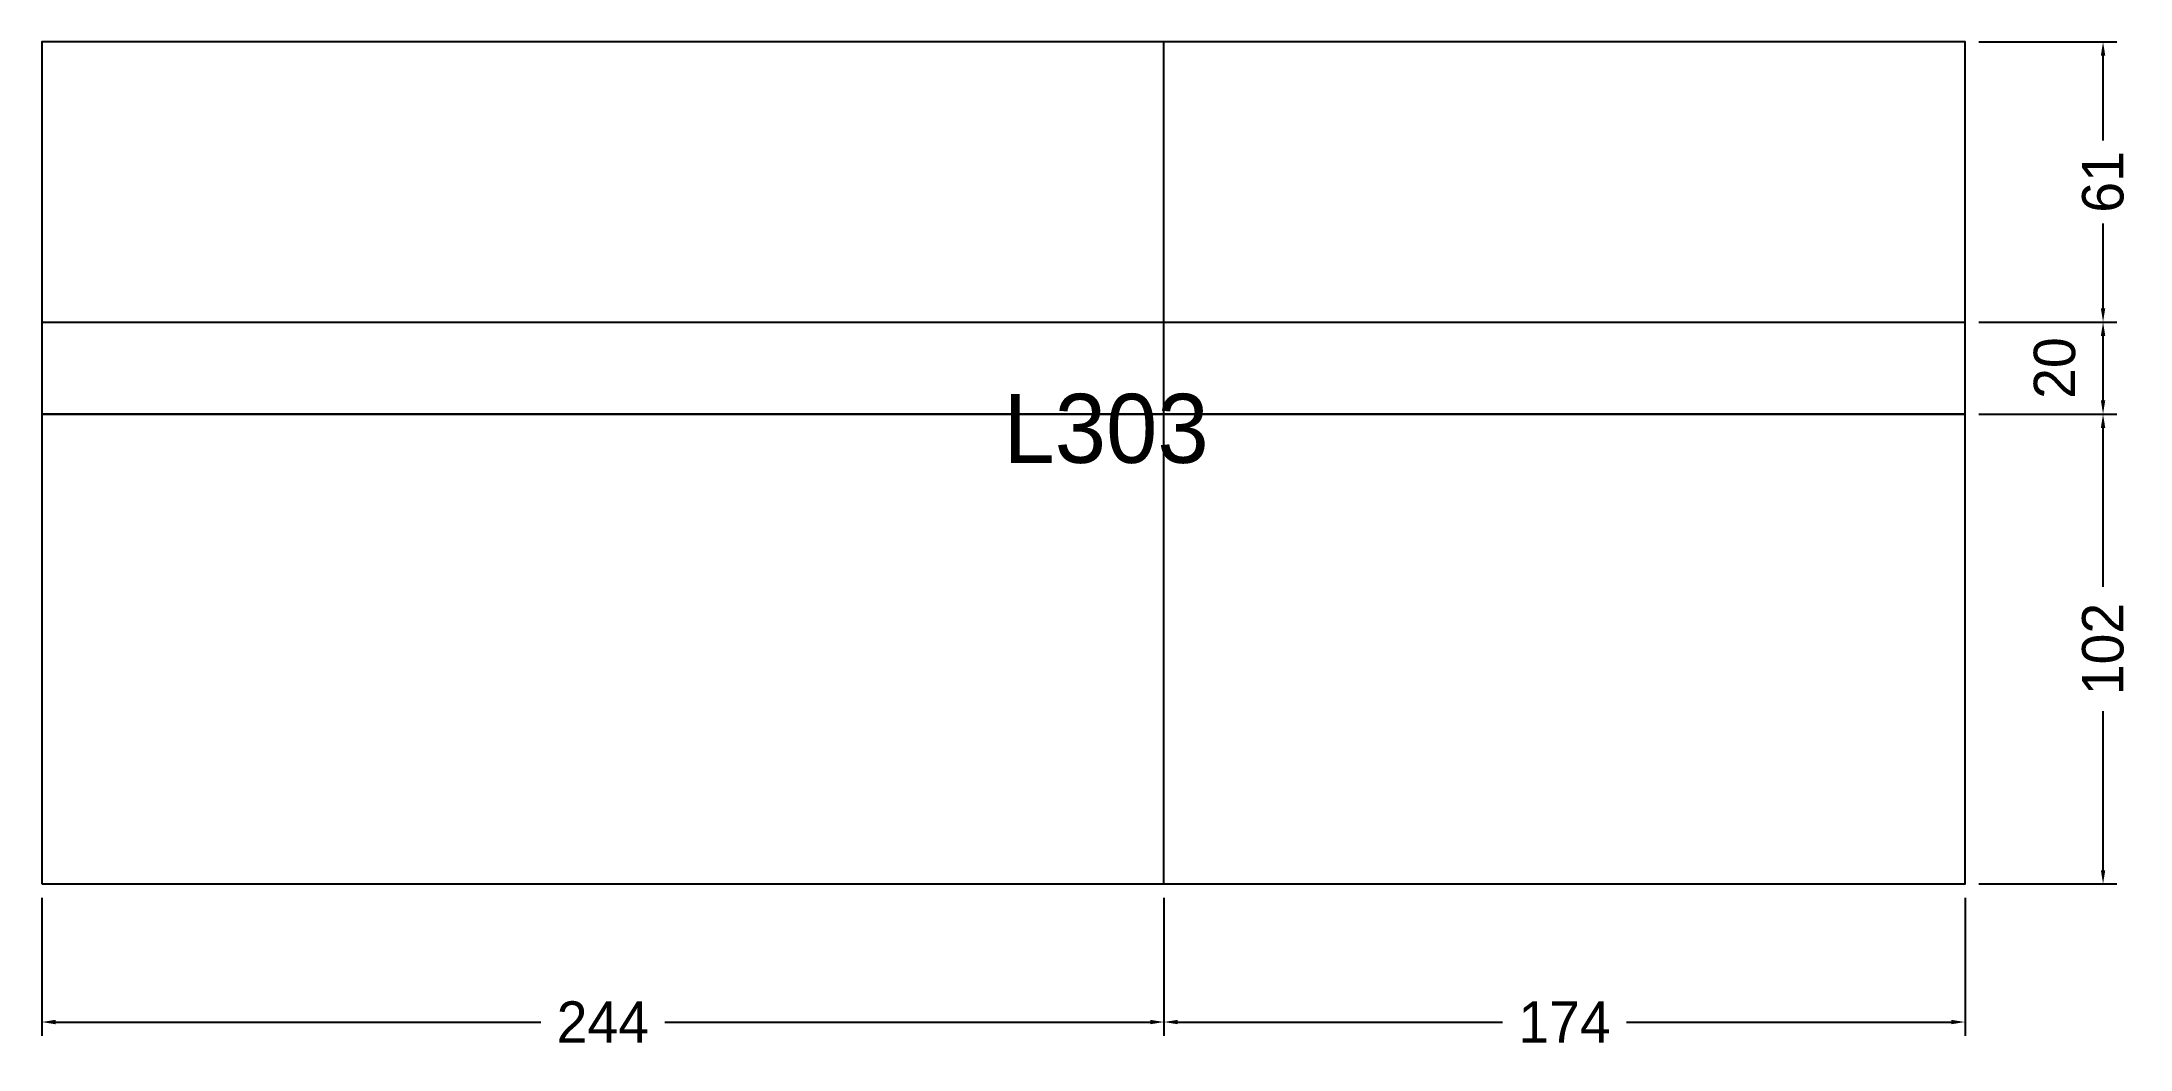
# Model space of a CAD drawing. Extents: x 3604 to 4058, y 2575 to 2794.
import ezdxf

# ---------------------------------------------------------------- set-up
doc = ezdxf.new("R2010")
doc.units = 0
for name, color, linetype in [('3', 3, 'Continuous'), ('4', 4, 'Continuous'), ('Painéis', 200, 'Continuous')]:
    doc.layers.add(name, color=color, linetype=linetype)
doc.dimstyles.new('COTA PAINEL-50', dxfattribs={"dimtxt": 9, "dimasz": 3, "dimexe": 3, "dimexo": 3, "dimgap": 3, "dimtad": 1, "dimdec": 1, "dimcen": 2.5, "dimclrd": 4, "dimclre": 4, "dimclrt": 240, "dimazin": 3, "dimtfac": 1, "dimtmove": 0, "dimatfit": 3})

# ---------------------------------------------------------------- blocks, each defined once
blk = doc.blocks.new('_CLOSEDFILLED')
at = {"color": 0, "linetype": 'BYBLOCK'}
blk.add_solid([(-1, 0.16), (0, 0), (-1, -0.16)], dxfattribs=at)
blk = doc.blocks.new('*D1')
at = {"color": 4}
for p, q in [((3604.07, 2607.94), (3604.07, 2577.94)), ((3847.97, 2607.94), (3847.97, 2577.94)), ((3607.07, 2580.94), (3712.52, 2580.94)), ((3739.52, 2580.94), (3844.97, 2580.94))]:
    blk.add_line(p, q, dxfattribs=at)
at = {"layer": 'Defpoints'}
for p in [(3604.07, 2610.94), (3847.97, 2610.94), (3604.07, 2580.94)]:
    blk.add_point(p, dxfattribs=at)
at = {"layer": 'Painéis', "color": 4, "xscale": 3, "yscale": 3, "rotation": 180}
blk.add_blockref('_CLOSEDFILLED', (3604.07, 2580.94), dxfattribs=at)
at = {"layer": 'Painéis', "color": 4, "xscale": 3, "yscale": 3}
blk.add_blockref('_CLOSEDFILLED', (3847.97, 2580.94), dxfattribs=at)
at = {"layer": 'Painéis', "color": 240, "insert": (3726.02, 2580.94), "char_height": 9, "attachment_point": 5}
blk.add_mtext('244', dxfattribs=at)
blk = doc.blocks.new('*D2')
at = {"color": 4}
for p, q in [((3847.97, 2607.94), (3847.97, 2577.94)), ((4022.07, 2607.94), (4022.07, 2577.94)), ((3850.97, 2580.94), (3921.52, 2580.94)), ((3948.52, 2580.94), (4019.07, 2580.94))]:
    blk.add_line(p, q, dxfattribs=at)
at = {"layer": 'Defpoints'}
for p in [(3847.97, 2610.94), (4022.07, 2610.94), (3847.97, 2580.94)]:
    blk.add_point(p, dxfattribs=at)
at = {"layer": 'Painéis', "color": 4, "xscale": 3, "yscale": 3, "rotation": 180}
blk.add_blockref('_CLOSEDFILLED', (3847.97, 2580.94), dxfattribs=at)
at = {"layer": 'Painéis', "color": 4, "xscale": 3, "yscale": 3}
blk.add_blockref('_CLOSEDFILLED', (4022.07, 2580.94), dxfattribs=at)
at = {"layer": 'Painéis', "color": 240, "insert": (3935.02, 2580.94), "char_height": 9, "attachment_point": 5}
blk.add_mtext('174', dxfattribs=at)
blk = doc.blocks.new('*D3')
at = {"color": 4}
for p, q in [((4025.07, 2713.04), (4055.07, 2713.04)), ((4052.07, 2675.49), (4052.07, 2710.04)), ((4052.07, 2613.94), (4052.07, 2648.49)), ((4025.07, 2610.94), (4055.07, 2610.94))]:
    blk.add_line(p, q, dxfattribs=at)
at = {"layer": 'Defpoints'}
for p in [(4022.07, 2713.04), (4022.07, 2610.94), (4052.07, 2610.94)]:
    blk.add_point(p, dxfattribs=at)
at = {"layer": 'Painéis', "color": 4, "xscale": 3, "yscale": 3}
for p, rotation in [((4052.07, 2713.04), 90), ((4052.07, 2610.94), 270)]:
    blk.add_blockref('_CLOSEDFILLED', p, dxfattribs=dict(at, rotation=rotation))
at = {"layer": 'Painéis', "color": 240, "insert": (4052.07, 2661.99), "char_height": 9, "attachment_point": 5, "rotation": 90}
blk.add_mtext('102', dxfattribs=at)
blk = doc.blocks.new('*D4')
at = {"color": 4}
for p, q in [((4025.07, 2733.04), (4055.07, 2733.04)), ((4052.07, 2716.04), (4052.07, 2730.04)), ((4025.07, 2713.04), (4055.07, 2713.04))]:
    blk.add_line(p, q, dxfattribs=at)
at = {"layer": 'Defpoints'}
for p in [(4022.07, 2733.04), (4022.07, 2713.04), (4052.07, 2713.04)]:
    blk.add_point(p, dxfattribs=at)
at = {"layer": 'Painéis', "color": 4, "xscale": 3, "yscale": 3}
for p, rotation in [((4052.07, 2733.04), 90), ((4052.07, 2713.04), 270)]:
    blk.add_blockref('_CLOSEDFILLED', p, dxfattribs=dict(at, rotation=rotation))
at = {"layer": 'Painéis', "color": 240, "insert": (4041.57, 2723.04), "char_height": 9, "attachment_point": 5, "rotation": 90}
blk.add_mtext('20', dxfattribs=at)
blk = doc.blocks.new('*D5')
at = {"color": 4}
for p, q in [((4025.07, 2793.94), (4055.07, 2793.94)), ((4052.07, 2772.49), (4052.07, 2790.94)), ((4052.07, 2736.04), (4052.07, 2754.49)), ((4025.07, 2733.04), (4055.07, 2733.04))]:
    blk.add_line(p, q, dxfattribs=at)
at = {"layer": 'Defpoints'}
for p in [(4022.07, 2793.94), (4022.07, 2733.04), (4052.07, 2733.04)]:
    blk.add_point(p, dxfattribs=at)
at = {"layer": 'Painéis', "color": 4, "xscale": 3, "yscale": 3}
for p, rotation in [((4052.07, 2793.94), 90), ((4052.07, 2733.04), 270)]:
    blk.add_blockref('_CLOSEDFILLED', p, dxfattribs=dict(at, rotation=rotation))
at = {"layer": 'Painéis', "color": 240, "insert": (4052.07, 2763.49), "char_height": 9, "attachment_point": 5, "rotation": 90}
blk.add_mtext('61', dxfattribs=at)

msp = doc.modelspace()

# ---------------------------------------------------------------- linework, layer by layer
at = {"layer": '3'}
for p, q in [((4022.07, 2793.94), (3604.07, 2793.94)), ((3604.07, 2793.94), (3604.07, 2610.94)), ((4022.07, 2610.94), (4022.07, 2793.94)), ((3604.07, 2610.94), (4022.07, 2610.94))]:
    msp.add_line(p, q, dxfattribs=at)
at = {"layer": '3', "lineweight": 25}
msp.add_lwpolyline([(3604.07, 2610.94), (4022.07, 2610.94), (4022.07, 2793.94), (3604.07, 2793.94)], close=True, dxfattribs=at)
at = {"layer": '3'}
for points in [[(3847.97, 2610.94), (3847.97, 2793.94)], [(3604.07, 2733.04), (4022.07, 2733.04)], [(3604.07, 2713.04), (4022.07, 2713.04)], [(4022.07, 2713.04), (3604.07, 2713.04)]]:
    msp.add_lwpolyline(points, dxfattribs=at)
at = {"layer": 'Painéis', "lineweight": 18}
for p, q in [((3847.97, 2610.94), (3847.97, 2793.94)), ((3604.07, 2733.04), (4022.07, 2733.04)), ((3604.07, 2713.04), (4022.07, 2713.04))]:
    msp.add_line(p, q, dxfattribs=at)

# ---------------------------------------------------------------- texts
at = {"layer": '4'}
msp.add_text('L303', height=15, dxfattribs=at).set_placement((3813.07, 2702.44))

# ---------------------------------------------------------------- dimensions: what is measured, and where the dimension line sits
at = {"layer": 'Painéis'}
for base, p1, p2, picture, middle in [((4052.07, 2733.04), (4022.07, 2733.04), (4022.07, 2793.94), '*D5', (4052.07, 2763.49)), ((4052.07, 2713.04), (4022.07, 2713.04), (4022.07, 2733.04), '*D4', (4041.57, 2723.04)), ((4052.07, 2610.94), (4022.07, 2610.94), (4022.07, 2713.04), '*D3', (4052.07, 2661.99))]:
    dim = msp.add_linear_dim(base=base, p1=p1, p2=p2, angle=90, dimstyle='COTA PAINEL-50', dxfattribs=at)
    dim.commit()
    dim.dimension.update_dxf_attribs({"geometry": picture, "text_midpoint": middle})
for base, p1, p2, picture, middle in [((3604.07, 2580.94), (3604.07, 2610.94), (3847.97, 2610.94), '*D1', (3726.02, 2580.94)), ((3847.97, 2580.94), (3847.97, 2610.94), (4022.07, 2610.94), '*D2', (3935.02, 2580.94))]:
    dim = msp.add_linear_dim(base=base, p1=p1, p2=p2, dimstyle='COTA PAINEL-50', dxfattribs=at)
    dim.commit()
    dim.dimension.update_dxf_attribs({"geometry": picture, "text_midpoint": middle})

doc.saveas('drawing.dxf')
